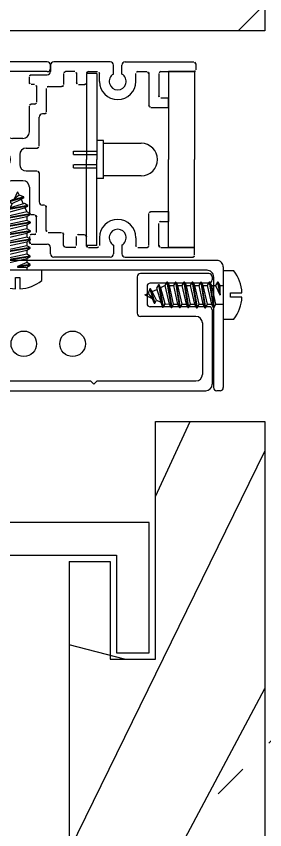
# Model space of a CAD drawing. Extents: x 343299501 to 344531018, y 671200678 to 672446893.
# Drawn here: x 344117730.1 to 344117768.2, y 672005565.6 to 672005690.5 of the extents above; entities that cross this region are included whole.
import ezdxf

# ---------------------------------------------------------------- set-up
doc = ezdxf.new("R2010")
doc.units = 0
doc.header["$LTSCALE"] = 10
doc.header["$MEASUREMENT"] = 0
doc.linetypes.add('ACAD_ISO04W100', pattern=[30, 24, -3, 0, -3])
for name, color, linetype in [('0-4', 4, 'Continuous'), ('0-8', 8, 'Continuous'), ('00-设施', 6, 'Continuous'), ('con', 2, 'Continuous'), ('灯具', 7, 'Continuous')]:
    doc.layers.add(name, color=color, linetype=linetype)
doc.layers.add('电缆', color=7, linetype='Continuous', lineweight=25)

# ---------------------------------------------------------------- blocks, each defined once
blk = doc.blocks.new('ls')
for p, q in [((0.7182703848229721, 8.414482499996666), (-0.9441459967638366, 7.929697499988833)), ((0, 9.003150000004098), (-0.3958256643963978, 8.153610100183869)), ((0.1699500524555333, 8.638395100191701), (-0.3958256643963978, 8.153610100183869)), ((0, 9.003150000004098), (0.1699500524555333, 8.638395100191701)), ((0.7182703848229721, 8.414482499996666), (0.1699500524555333, 8.638395100191701)), ((0.7182703848229721, 8.345227499987232), (0.7182703848229721, 8.414482499996666)), ((0.7182703848229721, 8.345227499987232), (-0.9441459967638366, 7.860442500008503)), ((-0.3958256643963978, 8.153610100183869), (-0.9441459967638366, 7.929697499988833)), ((-0.9441459967638366, 7.929697499988833), (-0.9441459967638366, 7.860442500008503)), ((-0.9441459967638366, 7.860442500008503), (-0.6196988317533396, 7.673122841952136)), ((-0.6196988317533396, 7.673122841952136), (-0.8475768881617114, 7.184040100197308)), ((0.7821936085820198, 7.66882510020514), (-0.8475768881617114, 7.184040100197308)), ((-0.6196988317533396, 7.673122841952136), (0.3304423848167062, 8.121314899792196)), ((0.3304423848167062, 8.121314899792196), (0.7182703848229721, 8.345227499987232)), ((0.3938232198124751, 8.157907841959968), (0.639681838976685, 7.630234359705355)), ((1.170021608588286, 7.444912500010105), (0.7821936085820198, 7.66882510020514)), ((1.170021608588286, 7.444912500010105), (-1.39589722052915, 6.960127500002272)), ((1.170021608588286, 7.375657500000671), (-1.39589722052915, 6.890872499992838)), ((-0.8475768881617114, 7.184040100197308), (-1.39589722052915, 6.960127500002272)), ((-1.39589722052915, 6.960127500002272), (-1.39589722052915, 6.890872499992838)), ((-1.39589722052915, 6.890872499992838), (-1.008069220522884, 6.666959899797803)), ((1.073452499986161, 6.699255100189475), (-1.073452500044368, 6.214470100210747)), ((-1.008069220522884, 6.666959899797803), (-1.073452500044368, 6.214470100210747)), ((-1.008069220522884, 6.666959899797803), (0.7821936085820198, 7.151744899805635)), ((0.7821936085820198, 7.151744899805635), (1.170021608588286, 7.375657500000671)), ((0.8455744435777888, 7.188337841944303), (1.073452499986161, 6.699255100189475)), ((1.461280499992426, 6.47534249999444), (1.073452499986161, 6.699255100189475)), ((1.170021608588286, 7.375657500000671), (1.170021608588286, 7.444912500010105)), ((1.461280499992426, 6.47534249999444), (-1.461280500050634, 5.990557500015711)), ((1.461280499992426, 6.40608750001411), (-1.461280500050634, 5.921302500006277)), ((-1.073452500044368, 6.214470100210747), (-1.461280500050634, 5.990557500015711)), ((-1.461280500050634, 5.990557500015711), (-1.461280500050634, 5.921302500006277)), ((-1.461280500050634, 5.921302500006277), (-1.073452500044368, 5.697389899811242)), ((-1.073452500044368, 5.697389899811242), (1.073452499986161, 6.18217489978997)), ((1.073452499986161, 5.729685100202914), (-1.073452500044368, 5.244900100195082)), ((-1.073452500044368, 5.697389899811242), (-1.073452500044368, 5.244900100195082)), ((1.073452499986161, 6.18217489978997), (1.461280499992426, 6.40608750001411)), ((1.073452499986161, 6.18217489978997), (1.073452499986161, 5.729685100202914)), ((1.461280499992426, 5.505772500007879), (1.073452499986161, 5.729685100202914)), ((1.461280499992426, 6.40608750001411), (1.461280499992426, 6.47534249999444)), ((1.461280499992426, 5.505772500007879), (-1.461280500050634, 5.020987500000047)), ((1.461280499992426, 5.436517499998445), (-1.461280500050634, 4.951732499990612)), ((-1.073452500044368, 5.244900100195082), (-1.461280500050634, 5.020987500000047)), ((-1.461280500050634, 5.020987500000047), (-1.461280500050634, 4.951732499990612)), ((-1.461280500050634, 4.951732499990612), (-1.073452500044368, 4.727819899795577)), ((-1.073452500044368, 4.727819899795577), (1.073452499986161, 5.212604899803409)), ((1.073452499986161, 4.760115100216353), (-1.073452500044368, 4.275330100208521)), ((-1.073452500044368, 4.727819899795577), (-1.073452500044368, 4.275330100208521)), ((1.073452499986161, 5.212604899803409), (1.461280499992426, 5.436517499998445)), ((1.073452499986161, 5.212604899803409), (1.073452499986161, 4.760115100216353)), ((1.461280499992426, 4.536202499992214), (1.073452499986161, 4.760115100216353)), ((1.461280499992426, 5.436517499998445), (1.461280499992426, 5.505772500007879)), ((1.461280499992426, 4.536202499992214), (-1.461280500050634, 4.051417500013486)), ((1.461280499992426, 4.466947500011884), (-1.461280500050634, 3.982162500004051)), ((-1.073452500044368, 4.275330100208521), (-1.461280500050634, 4.051417500013486)), ((-1.461280500050634, 4.051417500013486), (-1.461280500050634, 3.982162500004051)), ((-1.461280500050634, 3.982162500004051), (-1.073452500044368, 3.758249899809016)), ((-1.073452500044368, 3.758249899809016), (1.073452499986161, 4.243034899816848)), ((1.073452499986161, 3.790545100200688), (-1.073452500044368, 3.305760100192856)), ((-1.073452500044368, 3.758249899809016), (-1.073452500044368, 3.305760100192856)), ((1.073452499986161, 4.243034899816848), (1.461280499992426, 4.466947500011884)), ((1.073452499986161, 4.243034899816848), (1.073452499986161, 3.790545100200688)), ((1.461280499992426, 3.566632500005653), (1.073452499986161, 3.790545100200688)), ((1.461280499992426, 4.466947500011884), (1.461280499992426, 4.536202499992214)), ((1.461280499992426, 3.566632500005653), (-1.461280500050634, 3.081847499997821)), ((1.461280499992426, 3.497377499996219), (-1.461280500050634, 3.01259250001749)), ((-1.073452500044368, 3.305760100192856), (-1.461280500050634, 3.081847499997821)), ((-1.461280500050634, 3.081847499997821), (-1.461280500050634, 3.01259250001749)), ((-1.461280500050634, 3.01259250001749), (-1.073452500044368, 2.788679899822455)), ((-1.073452500044368, 2.788679899822455), (1.073452499986161, 3.273464899801183)), ((1.073452499986161, 2.820975100214127), (-1.073452500044368, 2.336190100206295)), ((1.073452499986161, 3.273464899801183), (1.461280499992426, 3.497377499996219)), ((1.073452499986161, 3.273464899801183), (1.073452499986161, 2.820975100214127)), ((1.461280499992426, 2.597062500019092), (1.073452499986161, 2.820975100214127)), ((1.461280499992426, 3.497377499996219), (1.461280499992426, 3.566632500005653)), ((1.461280499992426, 2.597062500019092), (-1.461280500050634, 2.11227750001126)), ((1.461280499992426, 2.527807500009658), (-1.461280500050634, 2.043022500001825)), ((-1.073452500044368, 2.336190100206295), (-1.461280500050634, 2.11227750001126)), ((-1.461280500050634, 2.11227750001126), (-1.461280500050634, 2.043022500001825)), ((-1.461280500050634, 2.043022500001825), (-1.073452500044368, 1.81910989980679)), ((-1.073452500044368, 2.788679899822455), (-1.073452500044368, 2.336190100206295)), ((-1.073452500044368, 1.81910989980679), (1.073452499986161, 2.303894899814622)), ((1.073452499986161, 2.303894899814622), (1.461280499992426, 2.527807500009658)), ((1.073452499986161, 2.303894899814622), (1.073452499986161, 1.851405100198463)), ((1.461280499992426, 2.527807500009658), (1.461280499992426, 2.597062500019092)), ((1.461280499992426, 1.627492500003427), (-1.461280500050634, 1.142707500024699)), ((1.461280499992426, 1.558237500023097), (-1.461280500050634, 1.073452500015264)), ((-1.073452500044368, 1.366620100219734), (-1.461280500050634, 1.142707500024699)), ((-1.461280500050634, 1.142707500024699), (-1.461280500050634, 1.073452500015264)), ((-1.461280500050634, 1.073452500015264), (-1.073452500044368, 0.849539899820229)), ((1.073452499986161, 1.851405100198463), (-1.073452500044368, 1.366620100219734)), ((-1.073452500044368, 1.81910989980679), (-1.073452500044368, 1.366620100219734)), ((-1.073452500044368, 0.849539899820229), (1.073452499986161, 1.334324899798958)), ((1.461280499992426, 1.627492500003427), (1.073452499986161, 1.851405100198463)), ((1.073452499986161, 1.334324899798958), (1.461280499992426, 1.558237500023097)), ((1.073452499986161, 1.334324899798958), (1.073452499986161, 0.8818351002119016)), ((1.461280499992426, 1.558237500023097), (1.461280499992426, 1.627492500003427)), ((-2.770200000028126, 0), (-2.770200000028126, -1.193592876457842)), ((2.770199999969918, 0), (-2.770200000028126, 0)), ((-1.073452500044368, 0.849539899820229), (-1.073452500044368, 0)), ((-0.0006340269464999437, 0.4154248296690639), (-0.0006340269464999437, 0.3461698296596296)), ((1.073452499986161, 0.8818351002119016), (0, 0.4155299999983981)), ((1.461280499992426, 0.6579225000168663), (0, 0.4155299999983981)), ((1.461280499992426, 0.588667500007432), (0, 0.3462750000180677)), ((0, 0.3462750000180677), (1.073452499986161, 0.3647548998123966)), ((1.461280499992426, 0.6579225000168663), (1.073452499986161, 0.8818351002119016)), ((1.073452499986161, 0.3647548998123966), (1.461280499992426, 0.588667500007432)), ((1.073452499986161, 0.3647548998123966), (1.073452499986161, 0)), ((1.461280499992426, 0.588667500007432), (1.461280499992426, 0.6579225000168663)), ((2.770199999969918, -1.193592876457842), (2.770199999969918, 0)), ((-0.2562435000436381, -0.8310599999967963), (0.2562434999854304, -0.8310599999967963)), ((-0.2562435000436381, -2.139605998323532), (-0.2562435000436381, -0.8310599999967963)), ((0.2562434999854304, -0.8310599999967963), (0.2562434999854304, -2.139605998323532))]:
    blk.add_line(p, q)
for radius, start, end in [(4.501574999992613, 232.0201275555406, 266.7367840497923), (4.501574999992616, 273.2632159502077, 307.9798724444593)]:
    blk.add_arc((0, 2.354670000000624), radius, start, end)
blk = doc.blocks.new('线条灯')
at = {"color": 2, "lineweight": 9}
blk.add_line((24.25000005151378, 37.40000002898159), (24.25000007565541, 31.60000002893503), dxfattribs=at)
at = {"layer": 'con', "color": 2}
for centre in [(13.04824830184225, 6.202631865235162), (20.53003037185408, 6.202631865235162)]:
    blk.add_circle(centre, 1.959494924827595, dxfattribs=at)
at = {"layer": '灯具', "color": 3, "linetype": 'Continuous', "lineweight": -3, "ltscale": 20}
for p, q in [((16.65000003638852, 49.49999999403371), (1.000000025655027, 49.49999999979627)), ((0, 0), (2.529122866690159e-08, 48.50000000032014)), ((16.65000003566092, 47.99999998757266), (2.500000024956535, 47.9999999938882)), ((1.500000000771252, 1.500000001688022), (1.500000024505425, 46.99999999441206)), ((30.45006005084724, 16.49999999973807), (30.45006004838797, 10.89999999973224)), ((41.45006005109462, 16.99999999441206), (30.95006005109462, 16.99999999950523)), ((41.95006005084724, 16.49999999420834), (41.95006005062896, 15.99999999420834)), ((31.95006005019241, 14.99999999901047), (31.95006004905736, 12.39999999900465)), ((41.45006005039613, 15.49999999441206), (32.45006005043979, 15.49999999880674)), ((41.45006004885363, 11.89999999440624), (32.45006004880997, 11.89999999877182)), ((41.95006004860625, 11.39999999420252), (41.95006004360039, -7.770722731947899e-09)), ((39.45006004821334, 10.39999999536667), (30.95006004815514, 10.39999999949941)), ((40.45006004773313, 9.399999994930113), (40.45006004425522, 1.499999990133801)), ((2.500000000494765, 0.5000000011641532), (23.30003004283935, 0.499999995197868)), ((23.30003004283935, 0.499999995197868), (23.80003004283935, -4.94765117764473e-09)), ((23.80003004283935, -4.94765117764473e-09), (24.30003004283935, 0.4999999949068297)), ((24.30003004283935, 0.4999999949068297), (39.45006004397874, 0.4999999905412551)), ((0.999999999825377, -1.000000000523869), (40.95006004342576, -1.000000007305061))]:
    blk.add_line(p, q, dxfattribs=at)
at = {"layer": '灯具', "linetype": 'Continuous', "lineweight": -3, "ltscale": 20}
for p, q in [((17.15000003595196, 48.49999998733983), (17.15000003617024, 48.99999999380088)), ((17.15000003617024, 48.99999999269494), (17.15000003878959, 47.99999998547719)), ((26.29999997476989, 49.50000004970934), (17.65000003414752, 49.49999999403371)), ((26.80000003082387, 47.62583307680325), (26.80000002526504, 49.00000005174661)), ((28.10000002889137, 47.62583308093599), (28.10000002333254, 49.00000005503534)), ((28.60000002130982, 49.50000005704351), (39.14242174112587, 49.50000014086254)), ((39.42900913961057, 49.20000014171819), (39.42900914253551, 48.30000016067061)), ((7.200000030657975, 47.49999995189137), (10.0000000307482, 47.4999999620195)), ((14.19996262520726, 47.49999997712439), (16.65000004018657, 47.49999998416752)), ((19.1499999818916, 47.69999999096035), (19.15000000057626, 46.00000000346336)), ((20.85000003359164, 47.99999997732812), (19.44993791842717, 47.99999998969724)), ((21.1500000309461, 47.69999998083222), (21.15000004733156, 46.30000000281143)), ((22.65000003676687, 47.7000603309134), (22.65000003676687, 47.7000603309134)), ((22.6500000317028, 47.70000002044253), (22.65000005162437, 46.30000001806184)), ((22.95000002832967, 48.00000002470915), (24.35000002499146, 48.00000004048343)), ((24.65000003344903, 46.50000003990135), (24.65000002656598, 47.70000004209578)), ((30.2500000334403, 46.50000006472692), (30.25000002859451, 47.70000006843475)), ((30.55000002331508, 48.00000006964547), (31.95006436591211, 48.0000000942382)), ((32.25000004416506, 47.70001694976236), (32.25000005673792, 42.80000010013464)), ((33.75000004458707, 47.70000010650256), (33.75000005218317, 44.30000010580989)), ((34.05006006495387, 48.00000011079828), (39.1290091433184, 48.00000015944534)), ((6.700000072931289, 35.64998329611262), (6.700000032258686, 46.9999999498832)), ((10.30000003548048, 46.29999996072729), (10.30000003182795, 47.1999999632244)), ((13.9000000354863, 46.29999996870174), (13.90000003183377, 47.19999997821287)), ((9.200000042896136, 43.29999996323022), (9.20000003495079, 45.69999995900434)), ((10.00000003627792, 45.99999995951657), (9.49996787897544, 45.9999999582069)), ((14.70000003851601, 45.99999996367842), (14.20000003617315, 45.99999996993574)), ((15.00000003946479, 45.69999996942352), (15.00000005225593, 43.29999997006962)), ((16.50000004068715, 45.39999997909763), (16.50000005542825, 41.79999997644336)), ((16.80000003777968, 45.69999998033745), (18.85000000348373, 45.70000000018626)), ((21.4500000498083, 46.00000000631553), (22.35000005410984, 46.00000001376611)), ((34.0500000527245, 44.00000010701478), (35.25000004335016, 44.00000010916847)), ((35.25000004684262, 42.50000010916847), (35.25000004335016, 44.00000010916847)), ((10.00000005100446, 42.99999996338738), (9.500000043626642, 42.99999996417318)), ((10.30000005070178, 38.74991699770908), (10.30000005174952, 42.69999996435945)), ((13.90000004348985, 38.75000001068111), (13.90000005166803, 42.69999997314881)), ((14.70005795519683, 42.99999997395207), (14.20000005092879, 42.99999997435953)), ((32.55000005794864, 42.50000010084477), (35.25000004713365, 42.50000010916847)), ((16.20000005616748, 41.49999997520354), (15.89993743078958, 41.49999997447594)), ((15.4000000514061, 36.5500000238826), (15.40000005661568, 40.99999997668783)), ((12.90000004922331, 37.75000001143781), (11.30000005297188, 37.7500000022701)), ((13.42525174379989, 36.25000001044828), (15.10000005274196, 36.25000002220622)), ((8.574167048747768, 35.14999999347492), (7.200000074677519, 35.14999998791609)), ((12.42525175082847, 35.25000000643195), (12.42525175689661, 33.74992208377807)), ((8.574167051381664, 33.85000000105356), (7.200000077296863, 33.85000000105356)), ((6.70000007757335, 33.35001669081976), (6.700000082855695, 22.00000003704918)), ((13.42525175088667, 32.75000000369619), (15.10000005981419, 32.74999999869033)), ((12.90000006236369, 31.25000000058208), (11.30000006612681, 31.25000000328873)), ((15.40000005970069, 32.44999999826541), (15.40000008292554, 28.00000004543108)), ((10.30000006790215, 30.25008300380432), (10.30000008492789, 26.30000003712485)), ((13.90000006069022, 30.25000000538421), (13.9000000848464, 26.30000004291651)), ((16.20000008450006, 27.500000050175), (15.89993745912216, 27.50000004968024)), ((16.50000008480856, 23.60000004747417), (16.50000008498318, 27.20000005015754)), ((32.55000009032665, 26.49999999071588), (35.25000007951166, 26.49999999330612)), ((35.25000007922063, 26.49999999330612), (35.25000008181087, 24.99999999330612)), ((9.200000078519224, 25.70000003383029), (9.200000080280006, 23.30000003805617)), ((10.00000008540519, 26.00000003687455), (9.50000007802737, 26.00000003410969)), ((14.70005798959755, 26.00000004537287), (14.20000008532952, 26.00000004292815)), ((15.00000008479401, 23.30000005106558), (15.00000008787902, 25.70000005044858)), ((32.25000009758514, 21.29998314057593), (32.25000009032374, 26.19999999020365)), ((34.05000009117066, 24.99999999059946), (35.25000008181087, 24.99999999330612)), ((33.7500000980217, 21.29999998988933), (33.75000009185169, 24.699999990582)), ((10.00000008281495, 23.00000004074536), (9.499967925527017, 23.00000004007597)), ((10.30000008323987, 22.700000040757), (10.30000008323987, 21.8000000382599)), ((13.90000008323113, 22.70000004736357), (13.90000008323113, 21.80000003785244)), ((14.70000008505303, 23.00000005561742), (14.20000008272473, 23.00000004735193)), ((16.8000000831089, 23.30000004745671), (18.85000004881294, 23.30000003593159)), ((19.15000014324323, 21.30000000461587), (19.15000014114776, 22.99999999211286)), ((21.15000008436618, 21.30000006456976), (21.15000009507639, 22.70000004259055)), ((21.45000009634532, 23.00000004030881), (22.35000010066142, 23.0000000364962)), ((22.65000008512288, 21.30000003104215), (22.65000009938376, 22.70000003342284)), ((24.65000008200877, 22.50000001964509), (24.65000007998606, 21.30000001747976)), ((30.25000008201459, 22.50000001752051), (30.25000008201459, 21.30000001381268)), ((7.2000000832777, 21.50000003704918), (10.00000008336792, 21.50000003827154)), ((14.19996267782699, 21.50000004016329), (16.65000009280629, 21.50000004301546)), ((22.65000009018695, 21.29993972057127), (22.65000009018695, 21.29993972057127)), ((26.80000008395291, 21.37416699147434), (26.80000008395291, 20.00000001653098)), ((28.10000008202041, 21.37416699258029), (28.10000008202041, 20.00000001851004)), ((17.15000009485811, 20.00000003652531), (17.15000009343203, 21.00000004374306)), ((20.85000008823408, 21.0000000668515), (19.44993797305506, 21.00000004883623)), ((22.95000008295756, 21.00000002796878), (24.3500000796339, 21.00000001789886)), ((30.55000007795752, 21.00000001382432), (31.95006442055455, 20.99999999487773)), ((34.05006011959631, 20.99999998681596), (39.25000011177326, 20.99999996321276)), ((39.25000011622615, 19.80000008814386), (39.25000011177326, 21.00000005462789)), ((26.30000003546593, 19.50000001653098), (17.65000009485811, 19.5000000372238)), ((28.60000008202041, 19.50000001851004), (38.95000011741649, 19.50000008722418))]:
    blk.add_line(p, q, dxfattribs=at)
at = {"layer": '灯具', "color": 2}
for p, q in [((22.65000003676687, 47.7000603309134), (22.65000006348419, 34.50000001917942)), ((24.24999998198473, 47.70000001459266), (24.25000006357732, 34.50000002895831)), ((22.65000009018695, 21.29993972057127), (22.65000006348419, 34.50000003227615)), ((24.25000003540481, 21.30000004338217), (24.25000006357732, 34.50000002898742))]:
    blk.add_line(p, q, dxfattribs=at)
at = {"layer": '灯具', "color": 2, "linetype": 'Continuous', "lineweight": -3, "ltscale": 20}
for p, q in [((24.24999998198473, 47.70000001459266), (22.6499999818916, 47.70000000513392)), ((25.25000005151378, 37.40000003305613), (24.25000005151378, 37.40000002898159)), ((25.25000007504423, 31.60000003312598), (25.25000005151378, 37.40000003305613)), ((25.25000005312904, 37.00000003303285), (31.0500000531174, 37.00000005660695)), ((20.65000005575712, 35.77000001867418), (24.25000005573384, 35.7700000332552)), ((20.65000005775073, 35.27000001867418), (20.65000005572801, 35.77000001867418)), ((20.65000005777983, 35.27000001867418), (22.65000005777983, 35.27000002676505)), ((20.75000005775655, 35.27000001908164), (24.25000005775655, 35.2700000332552)), ((20.65000006841728, 33.23000001438777), (20.65000006638002, 33.73000001438777)), ((20.65000006841728, 33.23000001438777), (22.65000006841728, 33.23000002247863)), ((20.75000006641494, 33.73000001479522), (24.25000006641494, 33.73000002893968)), ((20.75000006845221, 33.23000001479522), (24.25000006845221, 33.23000002893968)), ((25.25000007504423, 31.60000003312598), (24.25000007504423, 31.60000002893503)), ((31.05000007341732, 32.00000005660695), (25.25000007342896, 32.00000003303285)), ((24.25000003540481, 21.30000004338217), (22.65000003531168, 21.30000004635076))]:
    blk.add_line(p, q, dxfattribs=at)
at = {"layer": '灯具', "color": 5, "linetype": 'Continuous', "lineweight": -3, "ltscale": 20}
for p, q in [((39.25000004105095, 48.00000011172961), (35.2500000406144, 48.00000006999471)), ((35.25000003854802, 48.00000006999471), (35.25000007922063, 34.50000006522168)), ((39.25000003844616, 48.00000011172961), (39.2500000771106, 34.50000008143252)), ((35.25000009319047, 21.00000003247987), (35.25000007922063, 34.5000000372529)), ((39.2500000930886, 21.00000000692671), (39.2500000771106, 34.5000000372238)), ((39.25000009567884, 21.00000000692671), (35.25000009525684, 21.00000003247987))]:
    blk.add_line(p, q, dxfattribs=at)
at = {"layer": '灯具', "color": 4, "linetype": 'Continuous', "lineweight": -3, "ltscale": 20}
for p, q in [((6.70000008433999, 20.50000002695015), (6.70000008433999, 18.50000000820728)), ((7.700000086173532, 21.00000002514571), (7.200000086173532, 21.00000002695015)), ((8.20000008433999, 20.50000002514571), (8.20000008433999, 20.00000000794535)), ((42.65006005193572, 18.99999999397551), (9.200000083932537, 19.00000000794535)), ((41.15006005125178, 17.49999999484862), (7.700000083947089, 17.50000000820728)), ((43.65006005151372, 17.99999999353895), (43.6500600433792, -0.5000000080326572)), ((42.15006005085888, 16.49999999438296), (42.1500600433792, -0.5000000073632691)), ((43.15006004316092, -1.000000008032657), (42.65006004316092, -1.000000007799827))]:
    blk.add_line(p, q, dxfattribs=at)
at = {"layer": '灯具', "color": 3, "linetype": 'Continuous', "lineweight": -3, "ltscale": 20}
for centre, radius, start, end in [((1.000000025291229, 48.49999999979627), 1, 89.99999997915592, 179.9999999699845), ((16.65000003617024, 48.99999999403371), 0.5, 359.9999999749871, 89.9999999749871), ((2.500000024505425, 46.9999999938882), 1, 89.99999997415334, 179.9999999699845), ((16.65000003595196, 48.49999998757266), 0.5, 269.999999968317, 359.9999999749871), ((30.95006005084724, 16.49999999950523), 0.5, 89.99999997248581, 179.9999999749871), ((41.45006005084724, 16.49999999441206), 0.5, 359.9999999749871, 89.99999997248581), ((32.45006005019241, 14.99999999880674), 0.5, 89.99999997248581, 179.9999999749871), ((41.45006005062896, 15.99999999441206), 0.5, 269.9999999724858, 359.9999999749871), ((32.45006004905736, 12.39999999877182), 0.5, 179.9999999749871, 269.9999999724858), ((41.45006004860625, 11.39999999440624), 0.5, 359.9999999749871, 89.99999997248581), ((30.95006004838797, 10.89999999949941), 0.5, 179.9999999749871, 269.9999999724858), ((39.45006004773313, 9.39999999536667), 1, 359.9999999749871, 89.99999997248581), ((2.500000000771252, 1.500000001164153), 1, 179.9999999699845, 269.9999999833247), ((39.45006004425522, 1.499999990541255), 1, 269.9999999833247, 359.9999999749871), ((1, -5.238689482212067e-10), 1, 179.9999999699845, 269.9999999899948), ((40.95006004360039, -7.30506144464016e-09), 1, 269.9999999899948, 359.9999999749871)]:
    blk.add_arc(centre, radius, start, end, dxfattribs=at)
at = {"layer": '灯具', "linetype": 'Continuous', "lineweight": -3, "ltscale": 20}
for centre, radius, start, end in [((17.65000003617024, 48.99999999403371), 0.4999999999999998, 90.00000011339182, 180.0000001500774), ((26.30000002526504, 49.00000004970934), 0.5, 2.31786204744085e-07, 90.00000018259415), ((28.60000002333254, 49.00000005704351), 0.5, 90.00000018259415, 180.0000002317862), ((39.12900913960766, 49.20000014084508), 0.3, 1.634176119778441e-07, 90.00000018259415), ((7.200000032258686, 46.99999995189137), 0.4999999999999998, 90.00000018259415, 180.0000002001032), ((10.00000003183959, 47.19999996203114), 0.2999999999999999, 2.31786204744085e-07, 90.0000002067733), ((14.20000003183668, 47.19999997943523), 0.2999999999999999, 90.0000002067733, 180.0000002317862), ((16.65000003878959, 47.99999998416752), 0.4999999999999998, 270.0000001600825, 1.50077398755163e-07), ((19.45000003070163, 47.69999999611173), 0.2999999999999999, 90.00000015674753, 180.0000001800929), ((20.85000003094319, 47.69999997733976), 0.3, 6.70345714439728e-07, 89.99999949473943), ((22.95000003170571, 47.70000002472079), 0.3, 90.0000006453328, 180.0000008154205), ((24.35000002656307, 47.70000004046597), 0.3, 3.084924307745017e-07, 90.0000003001548), ((27.45000003345194, 46.50000005340553), 1.3, 120.0000001338054, 60.0000002319788), ((30.55000002859742, 47.700000069628), 0.3, 90.0000010071861, 180.0000002317862), ((31.95000004462781, 47.70000010114745), 0.3, 1.350696588796467e-07, 90.0000001959344), ((34.05000004458998, 47.70000010720105), 0.3, 90.00000012339697, 180.000000126732), ((39.1290091425326, 48.30000015944825), 0.3, 270.0000001500774, 1.634176119778441e-07), ((10.00000003547757, 46.29999995953403), 0.2999999999999999, 270.0000001525787, 2.31786204744085e-07), ((14.20000003547466, 46.2999999699241), 0.2999999999999999, 180.0000002317862, 270.0000001334021), ((21.45000004731992, 46.30000000633299), 0.3, 180.0000006703457, 270.0000004744113), ((22.35000005163602, 46.30000001378357), 0.3, 270.0000004744113, 8.154205332363854e-07), ((27.45000003345194, 46.50000005340553), 2.8, 180.0000003084924, 2.31786204744085e-07), ((9.5000000349537, 45.69999995993567), 0.2999999999999999, 90.00000015257869, 180.0000001784254), ((14.70000003946188, 45.69999996366096), 0.2999999999999999, 1.100567590871195e-06, 90.00000018092662), ((16.80000004069007, 45.39999998031999), 0.3, 90.0000005544526, 180.0000002334537), ((18.85000000057335, 46.00000000017462), 0.3, 270.0000005544526, 6.303250747716845e-07), ((34.05000005218608, 44.30000010703225), 0.3, 180.000000126732, 270.0000001017191), ((9.500000042899046, 43.29999996416154), 0.2999999999999999, 180.0000001784254, 270.0000001400722), ((10.00000005174661, 42.69999996339902), 0.2999999999999999, 1.884305117703713e-07, 90.00000014007225), ((14.20000005167094, 42.69999997437117), 0.2999999999999999, 90.00000014090601, 180.0000001717553), ((14.70000005226757, 43.29999996835249), 0.2999999999999999, 270.0000001042204, 3.251676973028531e-07), ((32.55000005674083, 42.80000010083313), 0.3, 180.0000001350697, 270.000000169254), ((15.90000005661568, 40.99999997840496), 0.4999999999999998, 90.00000013673719, 180.0000001934331), ((16.20000005542533, 41.799999975221), 0.3, 270.000000140906, 2.351212580497553e-07), ((11.30000004725298, 38.7500000022701), 1, 180.0000002584666, 270.000000327669), ((12.90000004348985, 38.75000001143781), 1, 270.000000327669, 359.9999999583118), ((13.42525175082847, 35.25000001047738), 1, 90.00000040270768, 180.0000002317862), ((15.10000005140319, 36.55000002222368), 0.2999999999999999, 270.0000002551316, 3.134950107330071e-07), ((7.20000007264025, 35.64999998791609), 0.4999999999999998, 180.0000001834279, 270.00000023262), ((9.700000076292781, 34.49999999805004), 1.299999999999999, 359.9999998999484, 150.0000002330847), ((7.200000077296863, 33.35000000105356), 0.4999999999999998, 89.99999999916623, 180.0000000483583), ((9.700000076292781, 34.50000000101863), 1.299999999999999, 210.0000000001075, 3.318378039141937e-07), ((13.42525175385526, 33.75000000366708), 1, 180, 269.9999998290785), ((15.10000005969778, 32.44999999870197), 0.2999999999999999, 359.9999999182912, 89.99999997665464), ((11.30000006445334, 30.25000000328873), 1, 89.99999990411722, 179.999999971652), ((12.90000006069022, 30.25000000058208), 1, 2.734743710649637e-07, 89.99999990411722), ((15.90000008292554, 28.00000004578033), 0.4999999999999998, 180.0000000366856, 270.000000095049), ((16.20000008498027, 27.20000005015754), 0.3, 359.9999999966649, 90.0000000908802), ((10.00000008492498, 26.30000003689202), 0.2999999999999999, 270.000000091714, 4.335569297371374e-08), ((14.20000008484931, 26.30000004291651), 0.2999999999999999, 180.0000000583634, 270.0000000908802), ((32.55000009032665, 26.19999999069842), 0.3, 90.00000006253227, 180.000000095049), ((9.500000078507583, 25.70000003409223), 0.2999999999999999, 90.00000009171394, 180.0000000516933), ((14.70000008787611, 25.70000005094334), 0.2999999999999999, 359.9999999066185, 90.00000012756581), ((27.45000008201168, 22.50000001752051), 2.8, 0, 179.9999999216263), ((34.0500000918546, 24.699999990582), 0.3, 90.00000013006708, 180.0000001033867), ((27.45000010574586, 22.49999994997052), 1.3, 300.0000001136135, 240.0000002117869), ((9.500000080282916, 23.30000003834721), 0.2999999999999999, 180.0000000516933, 270.0000000792075), ((10.00000008323696, 22.700000040757), 0.2999999999999999, 359.9999999983325, 90.00000007920752), ((14.20000008323404, 22.70000004733447), 0.2999999999999999, 90.00000009838409, 179.9999999983325), ((14.7000000847911, 23.30000005563488), 0.2999999999999999, 270.0000000508596, 359.9999991312186), ((16.80000008481147, 23.60000004747417), 0.3, 179.9999999966649, 269.9999996773336), ((18.85000014114485, 22.99999999176362), 0.2999999999999999, 7.003611941907606e-08, 90.00000014590859), ((21.4500000950793, 22.70000004029134), 0.3, 89.99999975820863, 179.9999995614405), ((22.35000009938085, 22.70000003647874), 0.3, 359.9999994163657, 89.99999975737488), ((7.200000082855695, 22.00000003704918), 0.4999999999999998, 180.000000031683, 270.000000049192), ((10.00000008323696, 21.8000000382599), 0.2999999999999999, 270.0000000250129, 359.9999999983325), ((14.20000008323404, 21.80000003782334), 0.2999999999999999, 179.9999999983325, 270.0000000250129), ((16.65000009343203, 21.00000004301546), 0.4999999999999998, 8.170880598892207e-08, 90.00000007170365), ((19.45000019205327, 21.30000000313157), 0.2999999999999998, 180.0000005202683, 270.0000005436137), ((20.85000008436327, 21.30000006686896), 0.3, 270.0000007378806, 359.9999995614405), ((22.95000008512579, 21.30000002798624), 0.3, 179.9999994163657, 269.9999995864534), ((24.35000007998315, 21.30000001788721), 0.3, 269.9999999316314, 359.9999999216263), ((30.5500000820175, 21.30000001381268), 0.3, 180, 269.9999992246001), ((31.95000009806245, 21.29999998796848), 0.3, 270.0000000358518, 9.504901921160324e-08), ((34.05000009801006, 21.2999999904423), 0.3, 180.0000001033867, 270.0000001083892), ((17.65000009485811, 20.0000000372238), 0.4999999999999998, 180.0000000817088, 270.0000001183944), ((26.30000008395291, 20.00000001653098), 0.5, 270.000000049192, 0), ((28.60000008202041, 20.00000001851004), 0.5, 180, 270.000000049192), ((38.95000011622324, 19.80000008721254), 0.3, 270.0000001617501, 1.800928785061955e-07)]:
    blk.add_arc(centre, radius, start, end, dxfattribs=at)
at = {"layer": '灯具', "color": 2, "linetype": 'Continuous', "lineweight": -3, "ltscale": 20}
blk.add_arc((31.05000006328919, 34.50000005660695), 2.5, 270.0000002317862, 90.0000002317862, dxfattribs=at)
at = {"layer": '灯具', "color": 4, "linetype": 'Continuous', "lineweight": -3, "ltscale": 20}
for centre, radius, start, end in [((7.20000008433999, 20.50000002695015), 0.5, 89.99999979072541, 180), ((7.70000008433999, 20.50000002514571), 0.5, 0, 89.99999979072541), ((9.20000008433999, 20.00000000794535), 1, 180, 269.9999999758209), ((42.65006005151372, 17.99999999397551), 1, 359.9999999749871, 89.99999997582087), ((7.70000008433999, 18.50000000820728), 1, 180, 269.9999999766546), ((41.15006005085888, 16.49999999484862), 1, 359.9999999749871, 89.99999997748839), ((42.6500600433792, -0.5000000077998266), 0.5, 179.9999999749871, 269.9999999741533), ((43.1500600433792, -0.5000000080326572), 0.5, 269.9999999749871, 359.9999999749871)]:
    blk.add_arc(centre, radius, start, end, dxfattribs=at)
at = {"layer": '电缆', "color": 0, "linetype": 'ACAD_ISO04W100', "lineweight": 50}
for p, xscale, yscale, zscale, rotation in [((12.09234970783291, 17.50000000646105), 1.336800000012713, 1.336800000012713, 1.336800000012713, 359.9635796655531), ((43.65006004962197, 13.69999999538413), 1.336800000021813, 1.336800000021813, 1.336800000021813, 89.96357966524147)]:
    blk.add_blockref('ls', p, dxfattribs=dict(at, xscale=xscale, yscale=yscale, zscale=zscale, rotation=rotation))

msp = doc.modelspace()

# ---------------------------------------------------------------- hatches: boundary and pattern name
h = msp.add_hatch()
h.set_pattern_fill('天然石材', color=8, scale=10)
h.set_pattern_definition([(45, (724206.5804687142, 243291.9927431345), (-35.35535320146299, 35.355353201463), []), (45, (724223.9676936865, 243274.0416080952), (-35.35535320146299, 35.355353201463), [19.73685, -11.2782])])
edge = h.paths.add_edge_path()
edge.add_arc((344117747.7488733, 672005868.2765793), 20, 0, 90)
edge.add_line((344117747.7488733, 672005888.2765793), (344117267.7488733, 672005888.2765793))
edge.add_line((344117267.7488733, 672005888.2765793), (344117267.7488676, 672005688.2765791))
edge.add_line((344117267.7488676, 672005688.2765791), (344117768.194621, 672005688.2765793))
edge.add_line((344117768.194621, 672005688.2765793), (344117767.7488733, 672005868.2765793))
at = {"layer": '0-8'}
h = msp.add_hatch(dxfattribs=at)
h.set_pattern_fill('天然石材', color=256, scale=5, style=0)
h.set_pattern_definition([(45, (735464.0662074089, 238210.4067044258), (-17.67767660073149, 17.6776766007315), []), (45, (735472.7598199248, 238201.4311369658), (-17.67767660073149, 17.6776766007315), [9.868425, -5.6391])])
h.paths.add_polyline_path([(344117744.4654095, 672005606.7554363), (344117738.194621, 672005606.7554363), (344117738.194621, 672005525.7765793), (344117744.4654095, 672005525.7765793), (344117744.4654095, 672005540.7765793), (344117751.4654095, 672005540.7765794), (344117751.4654095, 672005503.7765793), (344117744.4654095, 672005503.7765794), (344117744.4654095, 672005518.7765793), (344117738.194621, 672005518.7765793), (344117738.194621, 672005225.7765793), (344117744.4654095, 672005225.7765793), (344117744.4654095, 672005240.7765793), (344117751.4654095, 672005240.7765794), (344117751.4654095, 672005203.7765793), (344117744.4654095, 672005203.7765794), (344117744.4654095, 672005218.7765793), (344117738.194621, 672005218.7765793), (344117738.194621, 672004791.7765793), (344117744.4654095, 672004791.7765793), (344117744.4654094, 672004806.7765793), (344117751.4654095, 672004806.7765793), (344117751.4654095, 672004788.2765793), (344117768.194621, 672004788.2765793), (344117768.1946211, 672005628.276579), (344117751.4654095, 672005628.2765791), (344117751.4654094, 672005591.7554364), (344117744.4654095, 672005591.7554363)])

# ---------------------------------------------------------------- linework, layer by layer
at = {"color": 4}
msp.add_lwpolyline([(344117267.7488733, 672005888.2765793), (344117747.7488733, 672005888.2765793, -0.3987158256383483), (344117768.194621, 672005868.2765793), (344117768.194621, 672005688.2765791), (344117267.7488676, 672005688.2765791)], format="xyb", close=True, dxfattribs=at)
for points in [[(344117751.4654095, 672005628.2765791), (344117768.194621, 672005628.2765791)], [(344117768.194621, 672005628.2765791), (344117768.194621, 672004788.2765793)], [(344117738.194621, 672005606.7554363), (344117738.194621, 672005425.7765791)]]:
    msp.add_lwpolyline(points, dxfattribs=at)
at = {"layer": '0-4'}
msp.add_lwpolyline([(344117738.194621, 672005606.7554363), (344117744.4654095, 672005606.7554363), (344117744.4654095, 672005591.7554363), (344117751.4654095, 672005591.7554363), (344117751.4654095, 672005628.2765791)], dxfattribs=at)
at = {"layer": '00-设施'}
msp.add_lwpolyline([(344117750.4654095, 672005612.7554363), (344117699.682054, 672005612.7554363), (344117699.682054, 672005607.7554363), (344117745.4654095, 672005607.7554363), (344117745.4654095, 672005592.7554363), (344117750.4654095, 672005592.7554363), (344117750.4654095, 672005612.7554363)], dxfattribs=at)

# ---------------------------------------------------------------- block references
at = {"layer": 'con', "color": 2}
msp.add_blockref('线条灯', (344117718.194621, 672005634.005474), dxfattribs=at)

doc.saveas('drawing.dxf')
